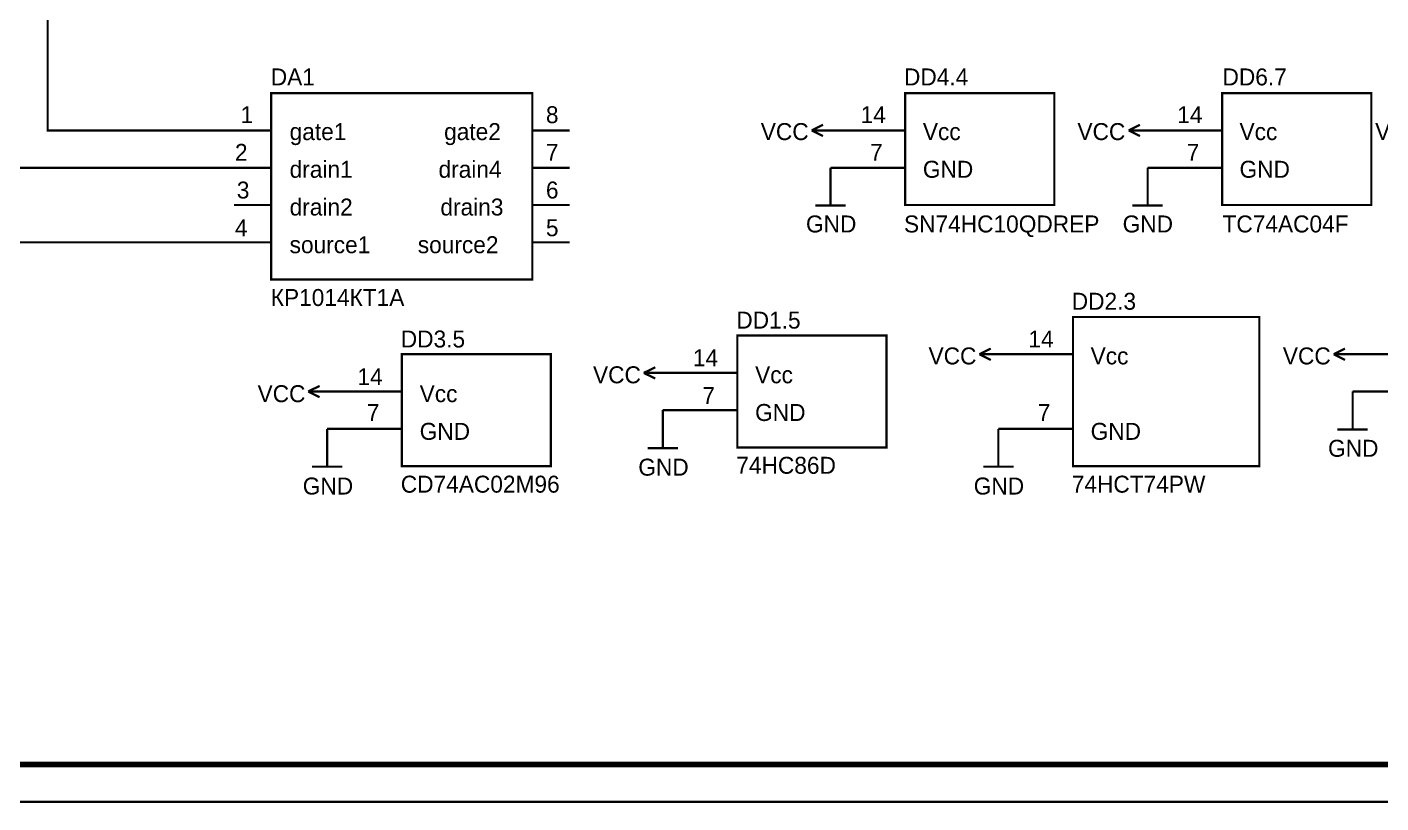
# Model space of a CAD drawing. Header units: millimetres. Extents: x 0 to 594, y 0 to 420.
# Drawn here: x 177.3 to 358.8, y -0.1 to 103.8 of the extents above; entities that cross this region are included whole.
import ezdxf

# ---------------------------------------------------------------- set-up
doc = ezdxf.new("R2010")
doc.units = ezdxf.units.MM
doc.layers.add('Sheet', color=255, linetype='Continuous')

msp = doc.modelspace()

# ---------------------------------------------------------------- linework, layer by layer
at = {"layer": 'Sheet'}
for points, const_width in [([(0.06, 420), (593.97, 420), (593.97, 0), (0.06, 0), (0.06, 420)], 0.3), ([(0.06, 420), (593.97, 420), (593.97, 0), (0.06, 0), (0.06, 420)], 0.3), ([(0.06, 420), (0.06, 0), (593.97, 0), (593.97, 420), (0.06, 420), (0.06, 420)], 0.0991), ([(0.06, 420), (0.06, 0), (593.97, 0), (593.97, 420), (0.06, 420), (0.06, 420)], 0.0991), ([(210.02, 94.99), (245.02, 94.99), (245.02, 70), (210.02, 70), (210.02, 94.99)], 0.3), ([(295.01, 94.99), (315, 94.99), (315, 80), (295.01, 80), (295.01, 94.99)], 0.3), ([(337.5, 94.99), (357.5, 94.99), (357.5, 80), (337.5, 80), (337.5, 94.99)], 0.3), ([(317.5, 64.99), (342.49, 64.99), (342.49, 45), (317.5, 45), (317.5, 64.99)], 0.3), ([(272.51, 62.5), (292.52, 62.5), (292.52, 47.49), (272.51, 47.49), (272.51, 62.5)], 0.3), ([(227.52, 59.99), (247.51, 59.99), (247.51, 45), (227.52, 45), (227.52, 59.99)], 0.3)]:
    msp.add_lwpolyline(points, close=True, dxfattribs=dict(at, const_width=const_width))
for points, const_width in [([(205.03, 90), (180.05, 90), (180.05, 105), (574.96, 105), (574.96, 175), (574.96, 222.48)], 0.3), ([(282.47, 90), (283.99, 90.75)], 0.3), ([(324.97, 90), (326.48, 90.75)], 0.3), ([(210.02, 90), (205.03, 90)], 0.3), ([(245.02, 90), (250.02, 90)], 0.3), ([(282.47, 90), (283.99, 89.24)], 0.3), ([(285.01, 90), (282.47, 90)], 0.3), ([(285.01, 90), (290, 90)], 0.3), ([(295.01, 90), (290, 90)], 0.3), ([(324.97, 90), (326.48, 89.24)], 0.3), ([(327.51, 90), (324.97, 90)], 0.3), ([(327.51, 90), (332.5, 90)], 0.3), ([(337.5, 90), (332.5, 90)], 0.3), ([(205.03, 84.99), (80.05, 84.99)], 0.3), ([(210.02, 84.99), (205.03, 84.99)], 0.3), ([(245.02, 84.99), (250.02, 84.99)], 0.3), ([(285.01, 84.99), (285.01, 79.92)], 0.3), ([(290, 84.99), (285.01, 84.99)], 0.3), ([(295.01, 84.99), (290, 84.99)], 0.3), ([(327.51, 84.99), (327.51, 79.92)], 0.3), ([(332.5, 84.99), (327.51, 84.99)], 0.3), ([(337.5, 84.99), (332.5, 84.99)], 0.3), ([(210.02, 80), (205.03, 80)], 0.3), ([(245.02, 80), (250.02, 80)], 0.3), ([(282.98, 79.92), (287.04, 79.92)], 0.3), ([(325.47, 79.92), (329.53, 79.92)], 0.3), ([(172.53, 74.99), (177.52, 74.99)], 0.3), ([(177.52, 74.99), (205.03, 74.99)], 0.3), ([(210.02, 74.99), (205.03, 74.99)], 0.3), ([(245.02, 74.99), (250.02, 74.99)], 0.3), ([(304.96, 59.99), (306.49, 60.76)], 0.3), ([(304.96, 59.99), (306.49, 59.23)], 0.3), ([(307.5, 59.99), (304.96, 59.99)], 0.3), ([(307.5, 59.99), (312.51, 59.99)], 0.3), ([(317.5, 59.99), (312.51, 59.99)], 0.3), ([(352.46, 59.99), (353.97, 60.76)], 0.3), ([(352.46, 59.99), (353.97, 59.23)], 0.3), ([(355, 59.99), (352.46, 59.99)], 0.3), ([(355, 59.99), (359.99, 59.99)], 0.3), ([(259.97, 57.49), (261.5, 58.25)], 0.3), ([(259.97, 57.49), (261.5, 56.73)], 0.3), ([(262.51, 57.49), (259.97, 57.49)], 0.3), ([(262.51, 57.49), (267.52, 57.49)], 0.3), ([(272.51, 57.49), (267.52, 57.49)], 0.3), ([(214.98, 55), (216.51, 55.75)], 0.3), ([(214.98, 55), (216.51, 54.24)], 0.3), ([(217.52, 55), (214.98, 55)], 0.3), ([(217.52, 55), (222.53, 55)], 0.3), ([(227.52, 55), (222.53, 55)], 0.3), ([(355, 55), (355, 49.91)], 0.3), ([(359.99, 55), (355, 55)], 0.3), ([(262.51, 52.5), (262.51, 47.41)], 0.3), ([(267.52, 52.5), (262.51, 52.5)], 0.3), ([(272.51, 52.5), (267.52, 52.5)], 0.3), ([(217.52, 49.99), (217.52, 44.92)], 0.3), ([(222.53, 49.99), (217.52, 49.99)], 0.3), ([(227.52, 49.99), (222.53, 49.99)], 0.3), ([(307.5, 49.99), (307.5, 44.92)], 0.3), ([(312.51, 49.99), (307.5, 49.99)], 0.3), ([(317.5, 49.99), (312.51, 49.99)], 0.3), ([(352.96, 49.91), (357.02, 49.91)], 0.3), ([(260.48, 47.41), (264.55, 47.41)], 0.3), ([(215.49, 44.92), (219.56, 44.92)], 0.3), ([(305.48, 44.92), (309.54, 44.92)], 0.3), ([(20.05, 4.99), (588.95, 4.99)], 0.749)]:
    msp.add_lwpolyline(points, dxfattribs=dict(at, const_width=const_width))

# ---------------------------------------------------------------- texts
for s, height, p in [('DA1', 2.274, (209.96, 96.03)), ('DD4.4', 2.274, (294.85, 96.03)), ('DD6.7', 2.274, (337.55, 96.03)), ('1', 2.27, (205.92, 90.97)), ('8', 2.27, (246.85, 90.97)), ('14', 2.274, (289.04, 90.97)), ('14', 2.274, (331.49, 90.97)), ('gate1', 2.274, (212.49, 88.7)), ('gate2', 2.274, (233.2, 88.7)), ('VCC', 2.274, (275.65, 88.7)), ('Vcc', 2.274, (297.38, 88.7)), ('VCC', 2.274, (318.1, 88.7)), ('Vcc', 2.274, (339.83, 88.7)), ('VCC', 2.274, (358.02, 88.7)), ('2', 2.27, (205.16, 85.92)), ('7', 2.27, (246.85, 85.92)), ('7', 2.27, (290.3, 85.92)), ('7', 2.27, (332.75, 85.92)), ('drain1', 2.274, (212.49, 83.65)), ('drain4', 2.274, (232.45, 83.65)), ('GND', 2.274, (297.38, 83.65)), ('GND', 2.274, (339.83, 83.65)), ('3', 2.27, (205.41, 80.87)), ('6', 2.27, (246.85, 80.87)), ('drain2', 2.274, (212.49, 78.59)), ('drain3', 2.274, (232.7, 78.59)), ('4', 2.27, (205.16, 75.81)), ('5', 2.27, (246.85, 75.81)), ('GND', 2.274, (281.71, 76.32)), ('SN74HC10QDREP', 2.2744, (294.85, 76.32)), ('GND', 2.274, (324.16, 76.32)), ('TC74AC04F', 2.274, (337.55, 76.32)), ('source1', 2.274, (212.49, 73.54)), ('source2', 2.274, (229.67, 73.54)), ('КР1014КТ1А', 2.274, (209.96, 66.46)), ('DD2.3', 2.274, (317.34, 65.96)), ('DD1.5', 2.274, (272.37, 63.43)), ('DD3.5', 2.274, (227.39, 60.9)), ('14', 2.274, (311.53, 60.9)), ('14', 2.274, (266.55, 58.38)), ('VCC', 2.274, (298.14, 58.63)), ('Vcc', 2.274, (319.87, 58.63)), ('VCC', 2.274, (345.64, 58.63)), ('14', 2.274, (221.58, 55.85)), ('VCC', 2.274, (253.16, 56.1)), ('Vcc', 2.274, (274.89, 56.1)), ('VCC', 2.274, (208.19, 53.57)), ('Vcc', 2.274, (229.92, 53.57)), ('7', 2.27, (267.82, 53.32)), ('7', 2.27, (222.84, 51.05)), ('GND', 2.274, (274.89, 51.05)), ('7', 2.27, (312.79, 51.05)), ('GND', 2.274, (229.92, 48.52)), ('GND', 2.274, (319.87, 48.52)), ('GND', 2.274, (351.7, 46.25)), ('GND', 2.274, (259.23, 43.72)), ('74HC86D', 2.274, (272.37, 43.97)), ('CD74AC02M96', 2.2744, (227.39, 41.44)), ('74HCT74PW', 2.274, (317.34, 41.44)), ('GND', 2.274, (214.25, 41.19)), ('GND', 2.274, (304.2, 41.19))]:
    msp.add_text(s, height=height, dxfattribs=at).set_placement(p)

doc.saveas('drawing.dxf')
